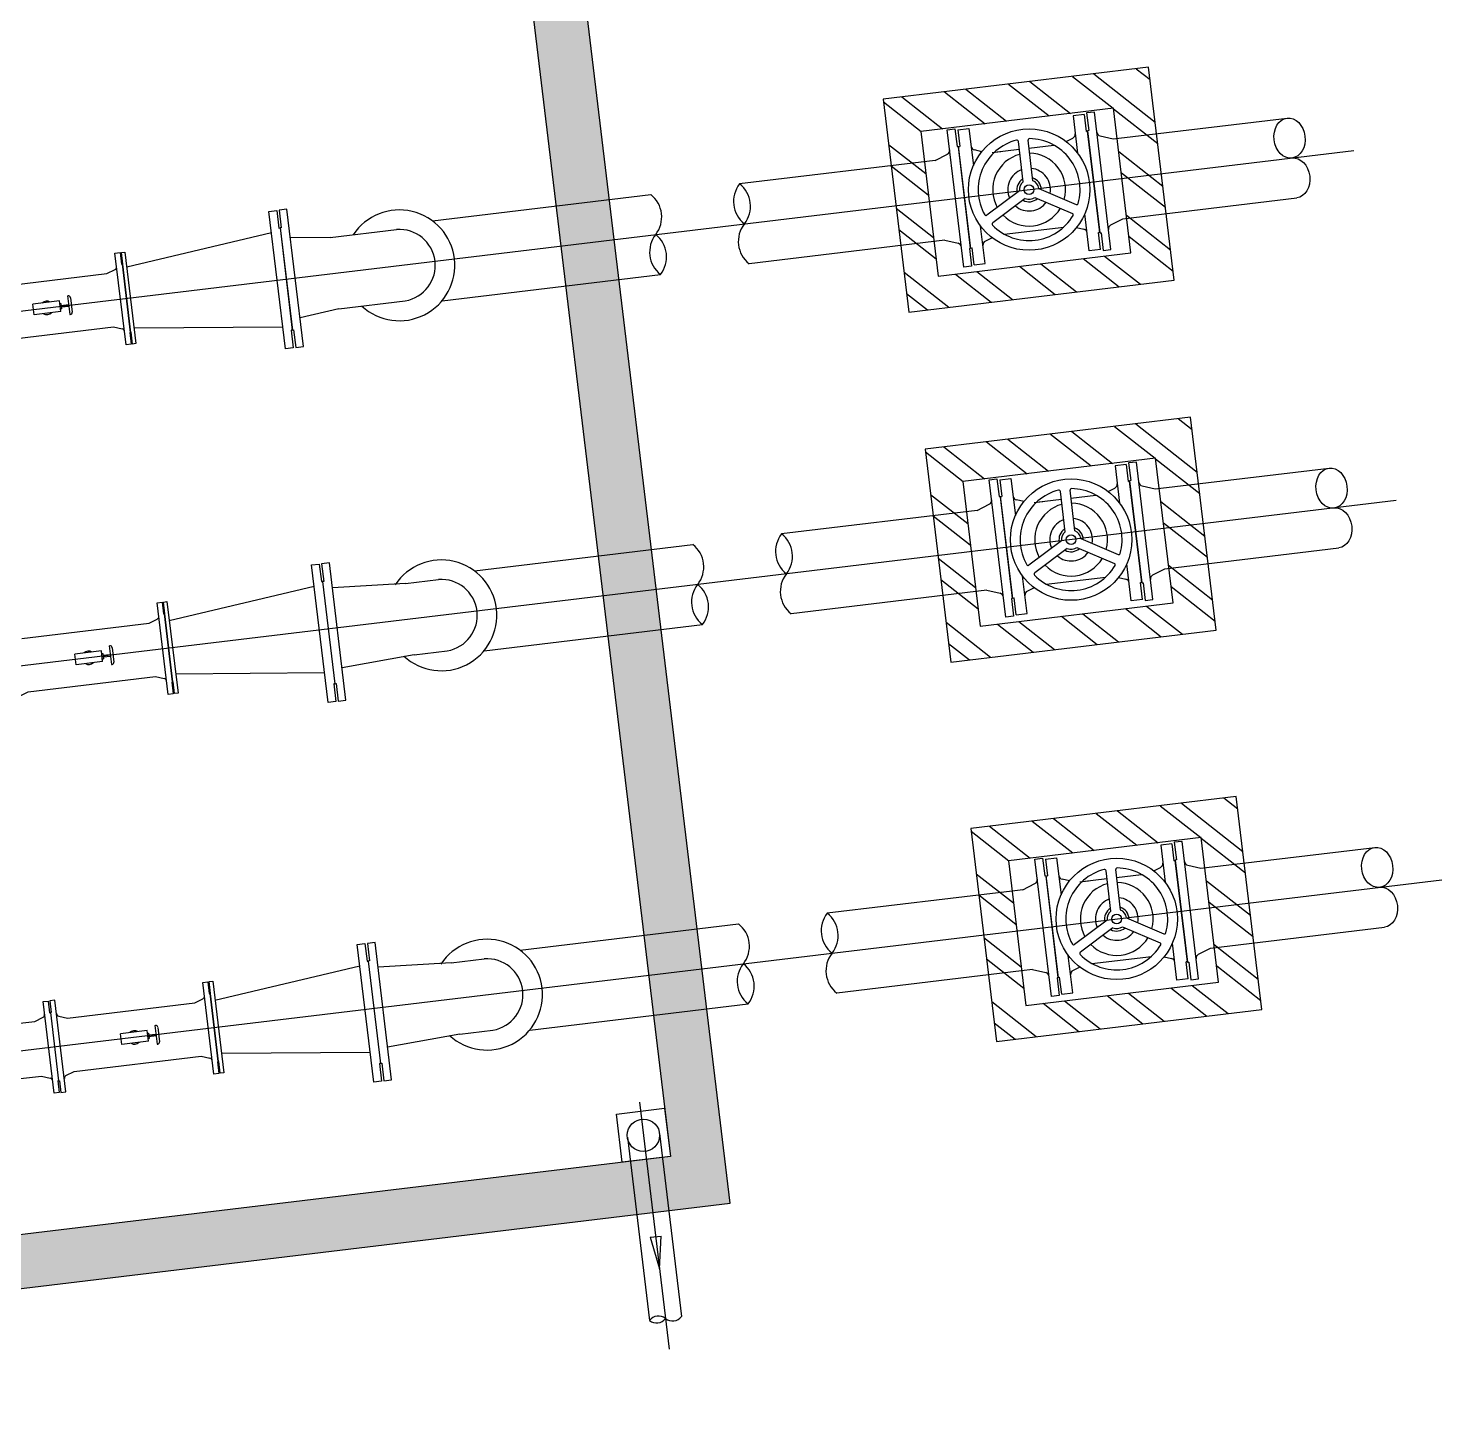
# Model space of a CAD drawing. Extents: x -15449 to 568150, y -1239737 to 53667.
# Drawn here: x 15414.471 to 15416.275, y 7577.79 to 7579.547 of the extents above; entities that cross this region are included whole.
import ezdxf

# ---------------------------------------------------------------- set-up
doc = ezdxf.new("R2010")
doc.units = 0
doc.header["$LTSCALE"] = 8
doc.layers.add('KEY PLANE', color=8, linetype='CONTINUOUS')
doc.layers.add('Title Blocks', color=255, linetype='CONTINUOUS', lineweight=9)

# ---------------------------------------------------------------- blocks, each defined once
blk = doc.blocks.new('key plane')
at = {"layer": 'KEY PLANE'}
h = blk.add_hatch(dxfattribs=at)
h.set_pattern_fill('AR-CONC', color=256, angle=6.863, style=0)
h.set_pattern_definition([(56.863, (213074.15, -153455.4), (182.7839, 5.9454), [19.05, -209.55]), (1.863, (213074.15, -153455.4), (-57.8208, 185.4763), [15.24, -167.64]), (107.314, (213089.38, -153454.9), (124.9639, 191.4209), [16.19, -178.09]), (53.0472, (213068.08, -153404.97), (274.1606, -9.3483), [28.575, -314.325]), (103.4986, (213090.92, -153405.75), (206.1369, 274.0215), [24.285, -267.135]), (358.047, (213068.08, -153404.97), (206.1373, 274.021), [22.86, -251.46]), (27.863, (213094.81, -153414.54), (162.7488, -83.4154), [19.05, -209.55]), (332.863, (213094.81, -153414.54), (39.3495, 190.2533), [15.24, -167.64]), (78.3144, (213108.38, -153421.5), (202.0979, 106.8382), [16.19, -178.09]), (44.363, (213074.15, -153455.403), (-7.0375, 84.31825), [0, -165.608, 0, -170.18, 0, -168.275]), (14.363, (213074.15, -153455.4), (54.36973, 107.44742), [0, -97.028, 0, -161.798, 0, -64.135]), (334.363, (213017.91, -153462.17), (135.30361, 10.5148), [0, -63.5, 0, -198.12, 0, -262.89]), (324.363, (212992.69, -153465.21), (144.02944, 42.9451), [0, -82.55, 0, -131.572, 0, -186.69])])
h.paths.add_polyline_path([(228973.9, -139618.5), (228950, -139419.9), (239374.8, -138165.2), (240091.7, -144122.2), (229667, -145376.9), (229093.4, -140611.3), (228894.8, -140635.2), (229492.3, -145599.4), (240314.2, -144296.9), (239549.4, -137942.7), (228727.5, -139245.2), (228775.3, -139642.4)])
h = blk.add_hatch(dxfattribs=at)
h.set_pattern_fill('ANSI32', color=256, scale=452.898551, angle=276.863, style=0)
h.set_pattern_definition([(321.8630018, (-55082771.78, 10589634.99), (104.88177686, 133.58295057), []), (321.8630018, (-55082762.22, 10589555.5), (104.88177686, 133.58295057), [])])
h.paths.add_polyline_path([(241809.5, -140751.9), (241090.1, -140838.5), (241025.1, -140298.9), (241744.6, -140212.4)], flags=16)
h.paths.add_polyline_path([(241970.7, -140853.6), (241875.1, -140059.3), (240885.2, -140178.4), (240980.8, -140972.7)])
h = blk.add_hatch(dxfattribs=at)
h.set_pattern_fill('ANSI32', color=256, scale=452.898551, angle=276.863, style=0)
h.set_pattern_definition([(321.8630018, (-55082615.13, 10588329.56), (104.88177686, 133.58295057), []), (321.8630018, (-55082605.56, 10588250.07), (104.88177686, 133.58295057), [])])
h.paths.add_polyline_path([(241966.2, -142057.4), (241246.7, -142144), (241181.8, -141604.4), (241901.2, -141517.8)], flags=16)
h.paths.add_polyline_path([(242127.4, -142159), (242031.8, -141364.7), (241041.9, -141483.9), (241137.5, -142278.1)])
h = blk.add_hatch(dxfattribs=at)
h.set_pattern_fill('ANSI32', color=256, scale=452.898551, angle=276.863, style=0)
h.set_pattern_definition([(321.8630018, (-55082444.84, 10586914.77), (104.88177686, 133.58295057), []), (321.8630018, (-55082435.28, 10586835.28), (104.88177686, 133.58295057), [])])
h.paths.add_polyline_path([(242136.5, -143472.2), (241417, -143558.7), (241352.1, -143019.2), (242071.5, -142932.6)], flags=16)
h.paths.add_polyline_path([(242297.6, -143573.8), (242202.1, -142779.5), (241212.2, -142898.6), (241307.8, -143692.9)])
at = {"layer": 'KEY PLANE', "ltscale": 2}
for p, q in [((241672.8, -140226.6, -113026.9), (241644.1, -140230.1, -113026.9)), ((241644.1, -140230.1, -113026.9), (241652, -140295.7, -113026.9)), ((241734.5, -140739.2, -113026.9), (241672.8, -140226.6, -113026.9)), ((241634.7, -140235.8, -113026.9), (241593.3, -140240.7, -113026.9)), ((241593.3, -140240.7, -113026.9), (241610, -140379.4, -113026.9)), ((241634.7, -140235.8, -113026.9), (241642.3, -140298.7, -113026.9)), ((241743.6, -140327, -113026.9), (242391.8, -140249, -113026.9)), ((241124.2, -140292.5, -113026.9), (241153, -140289.1, -113026.9)), ((241185.9, -140805.1, -113026.9), (241124.2, -140292.5, -113026.9)), ((241153, -140289.1, -113026.9), (241160.9, -140354.7, -113026.9)), ((241163.5, -140292.5, -113026.9), (241204.8, -140287.5, -113026.9)), ((241163.5, -140292.5, -113026.9), (241171, -140355.4, -113026.9)), ((241204.8, -140287.5, -113026.9), (241221.5, -140426.1, -113026.9)), ((241407.7, -140486.9, -113026.9), (241389.5, -140336.1, -113026.9)), ((241443.6, -140482.6, -113026.9), (241425.5, -140331.8, -113026.9)), ((241567.5, -140336.5, -113026.9), (241592.5, -140323.8, -113026.9)), ((241647.7, -140298.1, -113026.9), (241642.3, -140298.7, -113026.9)), ((241652, -140295.7, -113026.9), (241647.5, -140296.3, -113026.9)), ((241647.5, -140296.3, -113026.9), (241693.4, -140677.6, -113026.9)), ((241693.1, -140675.8, -113026.9), (241647.7, -140298.1, -113026.9)), ((241694.3, -140315.5, -113026.9), (241743.6, -140327, -113026.9)), ((235107.6, -141277.5, -113026.9), (242641.2, -140369.4, -113026.9)), ((241079.4, -140406.9, -113026.9), (241124.5, -140384, -113026.9)), ((241160.9, -140354.7, -113026.9), (241165.4, -140354.2, -113026.9)), ((241165.4, -140354.2, -113026.9), (241211.3, -140735.5, -113026.9)), ((241165.6, -140356.1, -113026.9), (241171, -140355.4, -113026.9)), ((241211.1, -140733.8, -113026.9), (241165.6, -140356.1, -113026.9)), ((241252.7, -140374.4, -113026.9), (241225.3, -140368, -113026.9)), ((241291.3, -140377.5, -113026.9), (241323.7, -140373.6, -113026.9)), ((241300.1, -140376.4, -113026.9), (241393, -140365.2, -113026.9)), ((241429, -140360.9, -113026.9), (241521.9, -140349.7, -113026.9)), ((241079.4, -140406.9, -113026.9), (240349.6, -140494.7, -113026.9)), ((239203.8, -140632.5, -113026.9), (240018.7, -140534.5, -113026.9)), ((241393.4, -140520.3, -113026.9), (241271.9, -140611.4, -113026.9)), ((241415.2, -140549.3, -113026.9), (241293.6, -140640.4, -113026.9)), ((241451.1, -140544.9, -113026.9), (241590.8, -140604.6, -113026.9)), ((241465.4, -140511.6, -113026.9), (241605, -140571.3, -113026.9)), ((241779.4, -140624.9, -113026.9), (242427.7, -140546.9, -113026.9)), ((241265.5, -140791.1, -113026.9), (241248.8, -140652.5, -113026.9)), ((241336.9, -140682.2, -113026.9), (241558.7, -140655.5, -113026.9)), ((241654, -140744.4, -113026.9), (241637.3, -140605.8, -113026.9)), ((241734.3, -140647.7, -113026.9), (241779.4, -140624.9, -113026.9)), ((238604, -140677.3, -113026.9), (238063.8, -140805.2, -113026.9)), ((238822.6, -140694.6, -113026.9), (238674.2, -140696, -113026.9)), ((238822.6, -140694.6, -113026.9), (239070.5, -140664.8, -113026.9)), ((241115.2, -140704.7, -113026.9), (240385.5, -140792.5, -113026.9)), ((241115.2, -140704.7, -113026.9), (241164.4, -140716.2, -113026.9)), ((241291.3, -140695.4, -113026.9), (241266.3, -140708.1, -113026.9)), ((241606.1, -140657.5, -113026.9), (241633.5, -140663.9, -113026.9)), ((241693.1, -140675.8, -113026.9), (241687.7, -140676.4, -113026.9)), ((241695.3, -140739.4, -113026.9), (241687.7, -140676.4, -113026.9)), ((241693.4, -140677.6, -113026.9), (241697.9, -140677, -113026.9)), ((241697.9, -140677, -113026.9), (241705.8, -140742.7, -113026.9)), ((238020, -140753.1, -113026.9), (238039.2, -140750.8, -113026.9)), ((238061.1, -141094.8, -113026.9), (238020, -140753.1, -113026.9)), ((238039.2, -140750.8, -113026.9), (238044.4, -140794.5, -113026.9)), ((241211.3, -140735.5, -113026.9), (241206.8, -140736, -113026.9)), ((241206.8, -140736, -113026.9), (241214.7, -140801.7, -113026.9)), ((241211.1, -140733.8, -113026.9), (241216.5, -140733.1, -113026.9)), ((241224.1, -140796.1, -113026.9), (241216.5, -140733.1, -113026.9)), ((241695.3, -140739.4, -113026.9), (241654, -140744.4, -113026.9)), ((241705.8, -140742.7, -113026.9), (241734.5, -140739.2, -113026.9)), ((237990.1, -140829.3, -113026.9), (238020.1, -140814.1, -113026.9)), ((238044.4, -140794.5, -113026.9), (238047.4, -140794.2, -113026.9)), ((238047.4, -140794.2, -113026.9), (238078, -141048.4, -113026.9)), ((241214.7, -140801.7, -113026.9), (241185.9, -140805.1, -113026.9)), ((241224.1, -140796.1, -113026.9), (241265.5, -140791.1, -113026.9)), ((237515.8, -140886.4, -113026.9), (237990.1, -140829.3, -113026.9)), ((239239.7, -140930.3, -113026.9), (240054.6, -140832.3, -113026.9)), ((237842.7, -140912.5, -113026.9), (237844.7, -140912.3, -113026.9)), ((237842.7, -140912.5, -113026.9), (237851.1, -140982, -113026.9)), ((237853.6, -140919.3, -113026.9), (237860.1, -140972.9, -113026.9)), ((237813.4, -140931.2, -113026.9), (237714.1, -140943.1, -113026.9)), ((237718.9, -140982.8, -113026.9), (237714.1, -140943.1, -113026.9)), ((237818.1, -140970.9, -113026.9), (237718.9, -140982.8, -113026.9)), ((237818.1, -140970.9, -113026.9), (237813.4, -140931.2, -113026.9)), ((237814.5, -140941.1, -113026.9), (237818.4, -140940.6, -113026.9)), ((237816.9, -140961, -113026.9), (237820.8, -140960.5, -113026.9)), ((237818.4, -140940.6, -113026.9), (237820.8, -140960.5, -113026.9)), ((237819.3, -140947.6, -113026.9), (237846.6, -140944.3, -113026.9)), ((237820, -140953.6, -113026.9), (237847.3, -140950.3, -113026.9)), ((238854.6, -140960.6, -113026.9), (238710.1, -140994.5, -113026.9)), ((238854.6, -140960.6, -113026.9), (239102.4, -140930.5, -113026.9)), ((237851.1, -140982, -113026.9), (237853.1, -140981.8, -113026.9)), ((237539.7, -141084.9, -113026.9), (238014, -141027.9, -113026.9)), ((238014, -141027.9, -113026.9), (238046.8, -141035.5, -113026.9)), ((238078, -141048.4, -113026.9), (238075, -141048.7, -113026.9)), ((238075, -141048.7, -113026.9), (238080.3, -141092.5, -113026.9)), ((238646.3, -141029.3, -113026.9), (238091.2, -141033.2, -113026.9)), ((238080.3, -141092.5, -113026.9), (238061.1, -141094.8, -113026.9)), ((241791.4, -141541.2, -113026.9), (241750, -141546.2, -113026.9)), ((241750, -141546.2, -113026.9), (241766.7, -141684.8, -113026.9)), ((241791.4, -141541.2, -113026.9), (241798.9, -141604.2, -113026.9)), ((241829.5, -141532.1, -113026.9), (241800.7, -141535.5, -113026.9)), ((241800.7, -141535.5, -113026.9), (241808.6, -141601.2, -113026.9)), ((241891.2, -142044.7, -113026.9), (241829.5, -141532.1, -113026.9)), ((241280.9, -141598, -113026.9), (241309.7, -141594.5, -113026.9)), ((241342.6, -142110.6, -113026.9), (241280.9, -141598, -113026.9)), ((241309.7, -141594.5, -113026.9), (241317.6, -141660.2, -113026.9)), ((241320.1, -141597.9, -113026.9), (241361.5, -141592.9, -113026.9)), ((241320.1, -141597.9, -113026.9), (241327.7, -141660.9, -113026.9)), ((241361.5, -141592.9, -113026.9), (241378.2, -141731.5, -113026.9)), ((241804.3, -141603.5, -113026.9), (241798.9, -141604.2, -113026.9)), ((241808.6, -141601.2, -113026.9), (241804.1, -141601.7, -113026.9)), ((241804.1, -141601.7, -113026.9), (241850, -141983, -113026.9)), ((241849.8, -141981.2, -113026.9), (241804.3, -141603.5, -113026.9)), ((241900.2, -141632.5, -113026.9), (242548.5, -141554.4, -113026.9)), ((241564.3, -141792.4, -113026.9), (241546.2, -141641.6, -113026.9)), ((241600.3, -141788, -113026.9), (241582.1, -141637.2, -113026.9)), ((241585.6, -141666.3, -113026.9), (241678.5, -141655.1, -113026.9)), ((241724.2, -141641.9, -113026.9), (241749.2, -141629.2, -113026.9)), ((241851, -141621, -113026.9), (241900.2, -141632.5, -113026.9)), ((242798.4, -141675.3, -113026.9), (228013.3, -143454.8, -113026.9)), ((241236, -141712.3, -113026.9), (241281.1, -141689.5, -113026.9)), ((241317.6, -141660.2, -113026.9), (241322.1, -141659.6, -113026.9)), ((241322.1, -141659.6, -113026.9), (241368, -142040.9, -113026.9)), ((241322.3, -141661.5, -113026.9), (241327.7, -141660.9, -113026.9)), ((241367.8, -142039.2, -113026.9), (241322.3, -141661.5, -113026.9)), ((241409.3, -141679.8, -113026.9), (241382, -141673.4, -113026.9)), ((241447.9, -141682.9, -113026.9), (241480.4, -141679, -113026.9)), ((241456.8, -141681.8, -113026.9), (241549.7, -141670.7, -113026.9)), ((241236, -141712.3, -113026.9), (240506.3, -141800.1, -113026.9)), ((239360.5, -141938, -113026.9), (240175.4, -141839.9, -113026.9)), ((241550.1, -141825.7, -113026.9), (241428.6, -141916.8, -113026.9)), ((241571.8, -141854.7, -113026.9), (241450.3, -141945.8, -113026.9)), ((241607.8, -141850.4, -113026.9), (241747.5, -141910, -113026.9)), ((241622, -141817, -113026.9), (241761.7, -141876.7, -113026.9)), ((241936.1, -141930.3, -113026.9), (242584.3, -141852.3, -113026.9)), ((241810.6, -142049.8, -113026.9), (241793.9, -141911.2, -113026.9)), ((239103.8, -141985.1, -113026.9), (239227.2, -141970.4, -113026.9)), ((241422.1, -142096.6, -113026.9), (241405.4, -141957.9, -113026.9)), ((241493.6, -141987.6, -113026.9), (241715.3, -141960.9, -113026.9)), ((241762.8, -141962.9, -113026.9), (241790.1, -141969.3, -113026.9)), ((241891, -141953.2, -113026.9), (241936.1, -141930.3, -113026.9)), ((238762.7, -141996.2, -113026.9), (238222.5, -142124.1, -113026.9)), ((239103.8, -141985.1, -113026.9), (238830.8, -142001.4, -113026.9)), ((241271.9, -142010.2, -113026.9), (240542.1, -142098, -113026.9)), ((241271.9, -142010.2, -113026.9), (241321.1, -142021.6, -113026.9)), ((241448, -142000.8, -113026.9), (241422.9, -142013.5, -113026.9)), ((241849.8, -141981.2, -113026.9), (241844.4, -141981.9, -113026.9)), ((241852, -142044.8, -113026.9), (241844.4, -141981.9, -113026.9)), ((241850, -141983, -113026.9), (241854.5, -141982.5, -113026.9)), ((241854.5, -141982.5, -113026.9), (241862.4, -142048.1, -113026.9)), ((238176.9, -142057, -113026.9), (238196.1, -142054.7, -113026.9)), ((238218.1, -142398.7, -113026.9), (238176.9, -142057, -113026.9)), ((238196.1, -142054.7, -113026.9), (238201.4, -142098.4, -113026.9)), ((241368, -142040.9, -113026.9), (241363.5, -142041.5, -113026.9)), ((241363.5, -142041.5, -113026.9), (241371.4, -142107.1, -113026.9)), ((241367.8, -142039.2, -113026.9), (241373.2, -142038.6, -113026.9)), ((241380.7, -142101.5, -113026.9), (241373.2, -142038.6, -113026.9)), ((241852, -142044.8, -113026.9), (241810.6, -142049.8, -113026.9)), ((241862.4, -142048.1, -113026.9), (241891.2, -142044.7, -113026.9)), ((238147, -142133.2, -113026.9), (238177.1, -142118, -113026.9)), ((238201.4, -142098.4, -113026.9), (238204.4, -142098.1, -113026.9)), ((238204.4, -142098.1, -113026.9), (238235, -142352.3, -113026.9)), ((241371.4, -142107.1, -113026.9), (241342.6, -142110.6, -113026.9)), ((241380.7, -142101.5, -113026.9), (241422.1, -142096.6, -113026.9)), ((237672.8, -142190.3, -113026.9), (238147, -142133.2, -113026.9)), ((239396.4, -142235.8, -113026.9), (240211.2, -142137.8, -113026.9)), ((237969.2, -142236.4, -113026.9), (237869.9, -142248.3, -113026.9)), ((237974, -142276.1, -113026.9), (237969.2, -142236.4, -113026.9)), ((237998.6, -142217.7, -113026.9), (238000.6, -142217.5, -113026.9)), ((237998.6, -142217.7, -113026.9), (238007, -142287.2, -113026.9)), ((238009.5, -142224.5, -113026.9), (238015.9, -142278.1, -113026.9)), ((239135.8, -142251, -113026.9), (239259.1, -142236, -113026.9)), ((237874.7, -142288, -113026.9), (237869.9, -142248.3, -113026.9)), ((237974, -142276.1, -113026.9), (237874.7, -142288, -113026.9)), ((237970.4, -142246.3, -113026.9), (237974.3, -142245.8, -113026.9)), ((237972.8, -142266.2, -113026.9), (237976.7, -142265.7, -113026.9)), ((237974.3, -142245.8, -113026.9), (237976.7, -142265.7, -113026.9)), ((237975.1, -142252.8, -113026.9), (238002.4, -142249.5, -113026.9)), ((237975.9, -142258.7, -113026.9), (238003.1, -142255.5, -113026.9)), ((238007, -142287.2, -113026.9), (238009, -142287, -113026.9)), ((239135.8, -142251, -113026.9), (238866.7, -142299.9, -113026.9)), ((237696.7, -142388.8, -113026.9), (238170.9, -142331.8, -113026.9)), ((238170.9, -142331.8, -113026.9), (238203.7, -142339.4, -113026.9)), ((238801.5, -142318.7, -113026.9), (238246.4, -142322.7, -113026.9)), ((237666.6, -142404.1, -113026.9), (237696.7, -142388.8, -113026.9)), ((238235, -142352.3, -113026.9), (238232, -142352.6, -113026.9)), ((238232, -142352.6, -113026.9), (238237.2, -142396.4, -113026.9)), ((238237.2, -142396.4, -113026.9), (238218.1, -142398.7, -113026.9)), ((241961.6, -142956, -113026.9), (241920.3, -142961, -113026.9)), ((241920.3, -142961, -113026.9), (241937, -143099.6, -113026.9)), ((241961.6, -142956, -113026.9), (241969.2, -143018.9, -113026.9)), ((241999.8, -142946.8, -113026.9), (241971, -142950.3, -113026.9)), ((241971, -142950.3, -113026.9), (241978.9, -143016, -113026.9)), ((242061.5, -143459.4, -113026.9), (241999.8, -142946.8, -113026.9)), ((242070.5, -143047.3, -113026.9), (242718.8, -142969.2, -113026.9)), ((241451.2, -143012.8, -113026.9), (241480, -143009.3, -113026.9)), ((241512.9, -143525.4, -113026.9), (241451.2, -143012.8, -113026.9)), ((241480, -143009.3, -113026.9), (241487.9, -143074.9, -113026.9)), ((241490.4, -143012.7, -113026.9), (241531.8, -143007.7, -113026.9)), ((241490.4, -143012.7, -113026.9), (241498, -143075.7, -113026.9)), ((241531.8, -143007.7, -113026.9), (241548.5, -143146.3, -113026.9)), ((241974.6, -143018.3, -113026.9), (241969.2, -143018.9, -113026.9)), ((241978.9, -143016, -113026.9), (241974.4, -143016.5, -113026.9)), ((241974.4, -143016.5, -113026.9), (242020.3, -143397.8, -113026.9)), ((242020.1, -143396, -113026.9), (241974.6, -143018.3, -113026.9)), ((241487.9, -143074.9, -113026.9), (241492.4, -143074.4, -113026.9)), ((241492.4, -143074.4, -113026.9), (241538.3, -143455.7, -113026.9)), ((241492.6, -143076.3, -113026.9), (241498, -143075.7, -113026.9)), ((241538, -143454, -113026.9), (241492.6, -143076.3, -113026.9)), ((241734.6, -143207.2, -113026.9), (241716.4, -143056.4, -113026.9)), ((241770.6, -143202.8, -113026.9), (241752.4, -143052, -113026.9)), ((241755.9, -143081.1, -113026.9), (241848.8, -143069.9, -113026.9)), ((241894.4, -143056.7, -113026.9), (241919.5, -143044, -113026.9)), ((242021.3, -143035.8, -113026.9), (242070.5, -143047.3, -113026.9)), ((228176.4, -144870.5, -113026.9), (242968.6, -143090.1, -113026.9)), ((241365.7, -143132, -113026.9), (240676.6, -143214.9, -113026.9)), ((241406.3, -143127.1, -113026.9), (241365.7, -143132, -113026.9)), ((241406.3, -143127.1, -113026.9), (241451.4, -143104.2, -113026.9)), ((241579.6, -143094.6, -113026.9), (241552.3, -143088.2, -113026.9)), ((241618.2, -143097.7, -113026.9), (241650.7, -143093.8, -113026.9)), ((241627.1, -143096.6, -113026.9), (241719.9, -143085.4, -113026.9)), ((241792.3, -143231.8, -113026.9), (241932, -143291.5, -113026.9)), ((239530.8, -143352.8, -113026.9), (240345.7, -143254.7, -113026.9)), ((241720.4, -143240.5, -113026.9), (241598.8, -143331.6, -113026.9)), ((241742.1, -143269.5, -113026.9), (241620.6, -143360.6, -113026.9)), ((241778.1, -143265.1, -113026.9), (241917.7, -143324.8, -113026.9)), ((242106.4, -143345.1, -113026.9), (242754.6, -143267.1, -113026.9)), ((241980.9, -143464.6, -113026.9), (241964.2, -143326, -113026.9)), ((242061.3, -143368, -113026.9), (242106.4, -143345.1, -113026.9)), ((239274.1, -143399.9, -113026.9), (239397.4, -143385.1, -113026.9)), ((241592.4, -143511.3, -113026.9), (241575.7, -143372.7, -113026.9)), ((241663.9, -143402.4, -113026.9), (241885.6, -143375.7, -113026.9)), ((241933.1, -143377.7, -113026.9), (241960.4, -143384.1, -113026.9)), ((242020.1, -143396, -113026.9), (242014.7, -143396.7, -113026.9)), ((242022.3, -143459.6, -113026.9), (242014.7, -143396.7, -113026.9)), ((242020.3, -143397.8, -113026.9), (242024.8, -143397.3, -113026.9)), ((242024.8, -143397.3, -113026.9), (242032.7, -143462.9, -113026.9)), ((238933.1, -143412.2, -113026.9), (238392.9, -143540.1, -113026.9)), ((239274.1, -143399.9, -113026.9), (239001.1, -143416.2, -113026.9)), ((241401.5, -143429.8, -113026.9), (240712.4, -143512.8, -113026.9)), ((241442.1, -143424.9, -113026.9), (241401.5, -143429.8, -113026.9)), ((241442.1, -143424.9, -113026.9), (241491.4, -143436.4, -113026.9)), ((241618.2, -143415.6, -113026.9), (241593.2, -143428.3, -113026.9)), ((238347.4, -143473, -113026.9), (238366.5, -143470.6, -113026.9)), ((238388.5, -143814.7, -113026.9), (238347.4, -143473, -113026.9)), ((238366.5, -143470.6, -113026.9), (238371.8, -143514.4, -113026.9)), ((241538.3, -143455.7, -113026.9), (241533.8, -143456.2, -113026.9)), ((241533.8, -143456.2, -113026.9), (241541.7, -143521.9, -113026.9)), ((241538, -143454, -113026.9), (241543.4, -143453.4, -113026.9)), ((241551, -143516.3, -113026.9), (241543.4, -143453.4, -113026.9)), ((242022.3, -143459.6, -113026.9), (241980.9, -143464.6, -113026.9)), ((242032.7, -143462.9, -113026.9), (242061.5, -143459.4, -113026.9)), ((237796, -143539.3, -113026.9), (237776.8, -143541.6, -113026.9)), ((237776.8, -143541.6, -113026.9), (237782.1, -143585.4, -113026.9)), ((237837.1, -143881, -113026.9), (237796, -143539.3, -113026.9)), ((237843.2, -143606.3, -113026.9), (238317.4, -143549.2, -113026.9)), ((238317.4, -143549.2, -113026.9), (238347.5, -143534, -113026.9)), ((238371.8, -143514.4, -113026.9), (238374.8, -143514.1, -113026.9)), ((238374.8, -143514.1, -113026.9), (238405.4, -143768.3, -113026.9)), ((239566.7, -143650.6, -113026.9), (240381.5, -143552.6, -113026.9)), ((241541.7, -143521.9, -113026.9), (241512.9, -143525.4, -113026.9)), ((241551, -143516.3, -113026.9), (241592.4, -143511.3, -113026.9)), ((237721.4, -143618.2, -113026.9), (237751.5, -143603, -113026.9)), ((237782.1, -143585.4, -113026.9), (237779.1, -143585.7, -113026.9)), ((237779.1, -143585.7, -113026.9), (237809.7, -143840, -113026.9)), ((237810.4, -143598.6, -113026.9), (237843.2, -143606.3, -113026.9)), ((237620.7, -143630.4, -113026.9), (237721.4, -143618.2, -113026.9)), ((238139.6, -143652.4, -113026.9), (238040.4, -143664.3, -113026.9)), ((238144.4, -143692.1, -113026.9), (238139.6, -143652.4, -113026.9)), ((238169, -143633.7, -113026.9), (238171, -143633.5, -113026.9)), ((238169, -143633.7, -113026.9), (238177.4, -143703.2, -113026.9)), ((238179.9, -143640.5, -113026.9), (238186.4, -143694.1, -113026.9)), ((239306.1, -143665.8, -113026.9), (239429.4, -143650.8, -113026.9)), ((238045.1, -143704, -113026.9), (238040.4, -143664.3, -113026.9)), ((238144.4, -143692.1, -113026.9), (238045.1, -143704, -113026.9)), ((238140.8, -143662.3, -113026.9), (238144.7, -143661.8, -113026.9)), ((238143.2, -143682.1, -113026.9), (238147.1, -143681.7, -113026.9)), ((238144.7, -143661.8, -113026.9), (238147.1, -143681.7, -113026.9)), ((238145.6, -143668.8, -113026.9), (238172.9, -143665.5, -113026.9)), ((238146.3, -143674.7, -113026.9), (238173.6, -143671.4, -113026.9)), ((238177.4, -143703.2, -113026.9), (238179.4, -143703, -113026.9)), ((239306.1, -143665.8, -113026.9), (239037, -143714.7, -113026.9)), ((237867.1, -143804.8, -113026.9), (238341.3, -143747.7, -113026.9)), ((238341.3, -143747.7, -113026.9), (238374.1, -143755.4, -113026.9)), ((238971.9, -143734.7, -113026.9), (238416.8, -143738.7, -113026.9)), ((237837, -143820.1, -113026.9), (237867.1, -143804.8, -113026.9)), ((238407.7, -143812.4, -113026.9), (238388.5, -143814.7, -113026.9)), ((238405.4, -143768.3, -113026.9), (238402.4, -143768.6, -113026.9)), ((238402.4, -143768.6, -113026.9), (238407.7, -143812.4, -113026.9)), ((237645.3, -143834.2, -113026.9), (237746, -143822.1, -113026.9)), ((237746, -143822.1, -113026.9), (237778.8, -143829.7, -113026.9)), ((237809.7, -143840, -113026.9), (237812.7, -143839.6, -113026.9)), ((237812.7, -143839.6, -113026.9), (237818, -143883.4, -113026.9)), ((237818, -143883.4, -113026.9), (237837.1, -143881, -113026.9))]:
    blk.add_line(p, q, dxfattribs=at)
at = {"layer": 'KEY PLANE', "ltscale": 0.075}
blk.add_line((239976.1, -143919.5, -113026.9), (240086.9, -144840.4, -113026.9), dxfattribs=at)
at = {"layer": 'KEY PLANE'}
for p, q in [((239931, -144050.3, -113026.9), (240013.3, -144733.8, -113026.9)), ((240050.9, -144035.9, -113026.9), (240133.2, -144719.3, -113026.9)), ((240016.5, -144423.6, -113026.9), (240056.5, -144418.8, -113026.9)), ((240016.5, -144423.6, -113026.9), (240050.9, -144541.1, -113026.9)), ((240050.9, -144541.1, -113026.9), (240056.5, -144418.8, -113026.9))]:
    blk.add_line(p, q, dxfattribs=at)
at = {"layer": 'KEY PLANE', "elevation": -113026.9}
blk.add_lwpolyline([(228973.9, -139618.5), (228950, -139419.9), (239374.8, -138165.2), (240091.7, -144122.2), (229667, -145376.9), (229093.4, -140611.3), (228894.8, -140635.2), (229492.3, -145599.4), (240314.2, -144296.9), (239549.4, -137942.7), (228727.5, -139245.2), (228775.3, -139642.4), (228973.9, -139618.5)], dxfattribs=at)
for points in [[(241970.7, -140853.6), (241875.1, -140059.3), (240885.2, -140178.4), (240980.8, -140972.7)], [(241809.5, -140751.9), (241744.6, -140212.4), (241025.1, -140298.9), (241090.1, -140838.5)], [(242031.8, -141364.7), (241041.9, -141483.9), (241137.5, -142278.1), (242127.4, -142159)], [(241966.2, -142057.4), (241901.2, -141517.8), (241181.8, -141604.4), (241246.7, -142144)], [(242297.6, -143573.8), (242202.1, -142779.5), (241212.2, -142898.6), (241307.8, -143692.9)], [(242136.5, -143472.2), (242071.5, -142932.6), (241352.1, -143019.2), (241417, -143558.7)]]:
    blk.add_lwpolyline(points, close=True, dxfattribs=at)
at = {"layer": 'KEY PLANE', "ltscale": 2, "elevation": -113026.9}
for points in [[(238681.4, -141039.9), (238676.9, -141040.5), (238684.8, -141106.1), (238656, -141109.6), (238594.3, -140597), (238623.1, -140593.5), (238631, -140659.2), (238635.5, -140658.6), (238681.4, -141039.9)], [(238681.8, -141039.9), (238686.3, -141039.3), (238694.2, -141105), (238723, -141101.5), (238661.3, -140588.9), (238632.5, -140592.4), (238640.4, -140658), (238635.9, -140658.6), (238681.8, -141039.9)], [(238047.4, -140794.2), (238049.4, -140793.9), (238044.2, -140750.1), (238057, -140748.6), (238098.1, -141090.3), (238085.3, -141091.9), (238080, -141048.1), (238078, -141048.4), (238047.4, -140794.2)], [(238840.1, -142358.9), (238835.6, -142359.4), (238843.5, -142425.1), (238814.7, -142428.5), (238753, -141915.9), (238781.8, -141912.5), (238789.7, -141978.1), (238794.2, -141977.6), (238840.1, -142358.9)], [(238840.1, -142358.9), (238844.6, -142358.3), (238852.5, -142424), (238881.3, -142420.5), (238819.6, -141907.9), (238790.8, -141911.4), (238798.7, -141977), (238794.2, -141977.6), (238840.1, -142358.9)], [(238204.4, -142098.1), (238206.4, -142097.8), (238201.1, -142054.1), (238213.9, -142052.5), (238255, -142394.3), (238242.2, -142395.8), (238237, -142352), (238235, -142352.3), (238204.4, -142098.1)], [(239010.5, -143774.8), (239006, -143775.4), (239013.9, -143841), (238985.1, -143844.5), (238923.5, -143331.9), (238952.2, -143328.4), (238960.1, -143394.1), (238964.6, -143393.5), (239010.5, -143774.8)], [(239010.5, -143774.8), (239015, -143774.3), (239022.9, -143840), (239051.7, -143836.5), (238990, -143323.9), (238961.2, -143327.4), (238969.1, -143393), (238964.6, -143393.5), (239010.5, -143774.8)], [(238374.8, -143514.1), (238376.8, -143513.8), (238371.5, -143470), (238384.3, -143468.5), (238425.5, -143810.2), (238412.7, -143811.8), (238407.4, -143768), (238405.4, -143768.3), (238374.8, -143514.1)], [(237809.7, -143840), (237806.7, -143840.3), (237812, -143884.1), (237792.8, -143886.4), (237751.7, -143544.7), (237770.8, -143542.3), (237776.1, -143586.1), (237779.1, -143585.7), (237809.7, -143840)]]:
    blk.add_lwpolyline(points, dxfattribs=at)
at = {"layer": 'KEY PLANE', "ltscale": 5, "elevation": -113026.9}
blk.add_lwpolyline([(240070.1, -143942.3), (240091.7, -144122.2), (239911.9, -144143.8), (239890.2, -143964)], close=True, dxfattribs=at)
at = {"layer": 'KEY PLANE', "ltscale": 2}
for centre, radius in [((241429.4, -140515.9, -113026.9), 226.4), ((241429.4, -140515.9, -113026.9), 18.1), ((241586.1, -141821.4, -113026.9), 226.4), ((241586.1, -141821.4, -113026.9), 18.1), ((241756.3, -143236.2, -113026.9), 226.4), ((241756.3, -143236.2, -113026.9), 18.1)]:
    blk.add_circle(centre, radius, dxfattribs=at)
at = {"layer": 'KEY PLANE', "ltscale": 5}
blk.add_circle((239991, -144043.1, -113026.9), 60.4, dxfattribs=at)
at = {"layer": 'KEY PLANE', "ltscale": 2}
for centre, radius, start, end in [((241429.4, -140515.9, -113026.9), 190.2, 104.1853, 209.5407), ((241384.1, -140336.8, -113026.9), 5.43, 6.863, 104.1853), ((241430.9, -140331.2, -113026.9), 5.43, 89.5407, 186.863), ((241429.4, -140515.9, -113026.9), 190.2, 344.1853, 89.5407), ((241585.2, -140309.2, -113026.9), 16.3, 296.863, 6.863), ((241698, -140299.7, -113026.9), 16.3, 186.863, 256.863), ((241117.1, -140369.5, -113026.9), 16.3, 296.863, 6.863), ((241229, -140352.1, -113026.9), 16.3, 186.863, 256.863), ((241429.4, -140515.9, -113026.9), 135.9, 104.5253, 209.2007), ((241429.4, -140515.9, -113026.9), 135.9, 344.5253, 89.2007), ((241429.4, -140515.9, -113026.9), 79.6, 110.0247, 203.7013), ((241429.4, -140515.9, -113026.9), 79.6, 350.0247, 83.7013), ((240433, -140560.2, -113026.9), 106.1, 141.8606, 231.8606), ((240284.1, -140578.1, -113026.9), 106.1, 321.8654, 51.8654), ((241429.4, -140515.9, -113026.9), 45.3, 120.4412, 193.2848), ((241429.4, -140515.9, -113026.9), 36.2, 126.863, 186.863), ((241429.4, -140515.9, -113026.9), 45.3, 0.4412, 73.2848), ((241429.4, -140515.9, -113026.9), 36.2, 6.863, 66.863), ((239953.2, -140617.9, -113026.9), 106.1, 321.8701, 51.8701), ((241429.4, -140515.9, -113026.9), 45.3, 240.4412, 313.2848), ((241429.4, -140515.9, -113026.9), 36.2, 246.863, 306.863), ((239080.7, -140798.4, -113026.9), 206.6, 227.2491, 146.475), ((241429.4, -140515.9, -113026.9), 135.9, 224.5253, 329.2007), ((241429.4, -140515.9, -113026.9), 79.6, 230.0247, 323.7013), ((241607.2, -140566.3, -113026.9), 5.43, 246.863, 344.1853), ((240450.9, -140709.1, -113026.9), 106.1, 141.8701, 231.8701), ((241268.6, -140607, -113026.9), 5.43, 209.5407, 306.863), ((241296.9, -140644.7, -113026.9), 5.43, 126.863, 224.1853), ((241429.4, -140515.9, -113026.9), 190.2, 224.1853, 329.5407), ((241588.7, -140609.6, -113026.9), 5.43, 329.5407, 66.863), ((241741.7, -140662.3, -113026.9), 16.3, 116.863, 186.863), ((239080.7, -140798.4, -113026.9), 133.9, 279.336, 94.39), ((240120.1, -140748.9, -113026.9), 106.1, 141.8654, 231.8654), ((239971.2, -140766.8, -113026.9), 106.1, 321.8606, 51.8606), ((241273.6, -140722.6, -113026.9), 16.3, 116.863, 186.863), ((241629.8, -140679.8, -113026.9), 16.3, 6.863, 76.863), ((241160.7, -140732.1, -113026.9), 16.3, 6.863, 76.863), ((238015.2, -140804.4, -113026.9), 10.9, 296.863, 6.863), ((237845.7, -140920.2, -113026.9), 8, 6.863, 96.863), ((237766.1, -140957, -113026.9), 25, 59.9931, 133.7329), ((237766.1, -140957, -113026.9), 25, 239.9931, 313.7329), ((237852.1, -140973.9, -113026.9), 8, 276.863, 6.863), ((238044.3, -141046.1, -113026.9), 10.9, 6.863, 76.863), ((241586.1, -141821.4, -113026.9), 190.2, 104.1853, 209.5407), ((241540.8, -141642.2, -113026.9), 5.43, 6.863, 104.1853), ((241587.5, -141636.6, -113026.9), 5.43, 89.5407, 186.863), ((241586.1, -141821.4, -113026.9), 190.2, 344.1853, 89.5407), ((241741.8, -141614.7, -113026.9), 16.3, 296.863, 6.863), ((241854.7, -141605.1, -113026.9), 16.3, 186.863, 256.863), ((241273.7, -141674.9, -113026.9), 16.3, 296.863, 6.863), ((241385.7, -141657.5, -113026.9), 16.3, 186.863, 256.863), ((241586.1, -141821.4, -113026.9), 135.9, 104.5253, 209.2007), ((241586.1, -141821.4, -113026.9), 135.9, 344.5253, 89.2007), ((241586.1, -141821.4, -113026.9), 79.6, 110.0247, 203.7013), ((241586.1, -141821.4, -113026.9), 79.6, 350.0247, 83.7013), ((240589.7, -141865.6, -113026.9), 106.1, 141.8606, 231.8606), ((240440.8, -141883.5, -113026.9), 106.1, 321.8654, 51.8654), ((241586.1, -141821.4, -113026.9), 45.3, 120.4412, 193.2848), ((241586.1, -141821.4, -113026.9), 36.2, 126.863, 186.863), ((241586.1, -141821.4, -113026.9), 45.3, 0.4412, 73.2848), ((241586.1, -141821.4, -113026.9), 36.2, 6.863, 66.863), ((240109.9, -141923.3, -113026.9), 106.1, 321.8701, 51.8701), ((241586.1, -141821.4, -113026.9), 79.6, 230.0247, 323.7013), ((241586.1, -141821.4, -113026.9), 45.3, 240.4412, 313.2848), ((241586.1, -141821.4, -113026.9), 36.2, 246.863, 306.863), ((239237.4, -142103.9, -113026.9), 206.6, 227.2491, 146.475), ((241425.3, -141912.5, -113026.9), 5.43, 209.5407, 306.863), ((241586.1, -141821.4, -113026.9), 190.2, 224.1853, 329.5407), ((241586.1, -141821.4, -113026.9), 135.9, 224.5253, 329.2007), ((241745.3, -141915, -113026.9), 5.43, 329.5407, 66.863), ((241763.8, -141871.7, -113026.9), 5.43, 246.863, 344.1853), ((239237.4, -142103.9, -113026.9), 133.9, 279.336, 94.39), ((240607.6, -142014.5, -113026.9), 106.1, 141.8701, 231.8701), ((241453.5, -141950.2, -113026.9), 5.43, 126.863, 224.1853), ((241786.4, -141985.2, -113026.9), 16.3, 6.863, 76.863), ((241898.3, -141967.7, -113026.9), 16.3, 116.863, 186.863), ((240276.7, -142054.3, -113026.9), 106.1, 141.8654, 231.8654), ((240127.8, -142072.2, -113026.9), 106.1, 321.8606, 51.8606), ((241317.4, -142037.5, -113026.9), 16.3, 6.863, 76.863), ((241430.3, -142028.1, -113026.9), 16.3, 116.863, 186.863), ((238172.2, -142108.3, -113026.9), 10.9, 296.863, 6.863), ((237922, -142262.2, -113026.9), 25, 59.9931, 133.7329), ((238001.5, -142225.4, -113026.9), 8, 6.863, 96.863), ((237922, -142262.2, -113026.9), 25, 239.9931, 313.7329), ((238008, -142279.1, -113026.9), 8, 276.863, 6.863), ((238201.2, -142350, -113026.9), 10.9, 6.863, 76.863), ((241912.1, -143029.5, -113026.9), 16.3, 296.863, 6.863), ((242025, -143019.9, -113026.9), 16.3, 186.863, 256.863), ((241556, -143072.3, -113026.9), 16.3, 186.863, 256.863), ((241756.3, -143236.2, -113026.9), 190.2, 104.1853, 209.5407), ((241711.1, -143057, -113026.9), 5.43, 6.863, 104.1853), ((241757.8, -143051.4, -113026.9), 5.43, 89.5407, 186.863), ((241756.3, -143236.2, -113026.9), 190.2, 344.1853, 89.5407), ((241444, -143089.7, -113026.9), 16.3, 296.863, 6.863), ((241756.3, -143236.2, -113026.9), 135.9, 104.5253, 209.2007), ((241756.3, -143236.2, -113026.9), 135.9, 344.5253, 89.2007), ((241756.3, -143236.2, -113026.9), 79.6, 110.0247, 203.7013), ((241756.3, -143236.2, -113026.9), 79.6, 350.0247, 83.7013), ((240760, -143280.4, -113026.9), 106.1, 141.8606, 231.8606), ((240611.1, -143298.3, -113026.9), 106.1, 321.8654, 51.8654), ((241756.3, -143236.2, -113026.9), 45.3, 120.4412, 193.2848), ((241756.3, -143236.2, -113026.9), 36.2, 126.863, 186.863), ((241756.3, -143236.2, -113026.9), 45.3, 0.4412, 73.2848), ((241756.3, -143236.2, -113026.9), 36.2, 6.863, 66.863), ((240280.2, -143338.1, -113026.9), 106.1, 321.8701, 51.8701), ((241756.3, -143236.2, -113026.9), 79.6, 230.0247, 323.7013), ((241756.3, -143236.2, -113026.9), 45.3, 240.4412, 313.2848), ((241756.3, -143236.2, -113026.9), 36.2, 246.863, 306.863), ((241934.1, -143286.5, -113026.9), 5.43, 246.863, 344.1853), ((239407.7, -143518.7, -113026.9), 206.6, 227.2491, 146.475), ((241595.6, -143327.3, -113026.9), 5.43, 209.5407, 306.863), ((241756.3, -143236.2, -113026.9), 190.2, 224.1853, 329.5407), ((241756.3, -143236.2, -113026.9), 135.9, 224.5253, 329.2007), ((241915.6, -143329.8, -113026.9), 5.43, 329.5407, 66.863), ((239407.7, -143518.7, -113026.9), 133.9, 279.336, 94.39), ((240777.9, -143429.3, -113026.9), 106.1, 141.8701, 231.8701), ((241623.8, -143364.9, -113026.9), 5.43, 126.863, 224.1853), ((241956.7, -143400, -113026.9), 16.3, 6.863, 76.863), ((242068.6, -143382.5, -113026.9), 16.3, 116.863, 186.863), ((240447, -143469.1, -113026.9), 106.1, 141.8654, 231.8654), ((240298.1, -143487, -113026.9), 106.1, 321.8606, 51.8606), ((241487.7, -143452.3, -113026.9), 16.3, 6.863, 76.863), ((241600.6, -143442.8, -113026.9), 16.3, 116.863, 186.863), ((238342.6, -143524.3, -113026.9), 10.9, 296.863, 6.863), ((237746.6, -143593.3, -113026.9), 10.9, 296.863, 6.863), ((237812.8, -143588, -113026.9), 10.9, 186.863, 256.863), ((238092.4, -143678.2, -113026.9), 25, 59.9931, 133.7329), ((238172, -143641.4, -113026.9), 8, 6.863, 96.863), ((238092.4, -143678.2, -113026.9), 25, 239.9931, 313.7329), ((238178.4, -143695, -113026.9), 8, 276.863, 6.863), ((238371.7, -143766, -113026.9), 10.9, 6.863, 76.863), ((237776.3, -143840.3, -113026.9), 10.9, 6.863, 76.863), ((237841.9, -143829.8, -113026.9), 10.9, 116.863, 186.863)]:
    blk.add_arc(centre, radius, start, end, dxfattribs=at)
at = {"layer": 'KEY PLANE'}
for centre, start, end in [((240046.9, -144760.1, -113026.9), 51.863, 141.863), ((240039.7, -144700.2, -113026.9), 231.863, 321.863), ((240099.6, -144693, -113026.9), 231.863, 321.863)]:
    blk.add_arc(centre, 42.7, start, end, dxfattribs=at)
at = {"layer": 'KEY PLANE', "ltscale": 2}
for centre in [(242400.8, -140323.7, -113026.9), (242557.5, -141629.1, -113026.9), (242727.8, -143043.9, -113026.9)]:
    blk.add_ellipse(centre, major_axis=(-9, 74.5), ratio=0.772571, dxfattribs=at)
at = {"layer": 'KEY PLANE', "ltscale": 2, "extrusion": (1.06953e-16, -3.75756e-16, -1)}
for centre in [(242418.7, -140472.4, -113026.9), (242575.4, -141777.8, -113026.9), (242745.7, -143192.6, -113026.9)]:
    blk.add_ellipse(centre, major_axis=(9, -74.5), ratio=0.772571, start_param=3.141593, end_param=6.283185, dxfattribs=at)

msp = doc.modelspace()

# ---------------------------------------------------------------- block references
at = {"layer": 'Title Blocks', "xscale": 0.0003423013878597064, "yscale": 0.0003423013878597064, "zscale": 0.0003423013878597064}
msp.add_blockref('key plane', (15333.1067, 7627.4397), dxfattribs=at)

doc.saveas('drawing.dxf')
